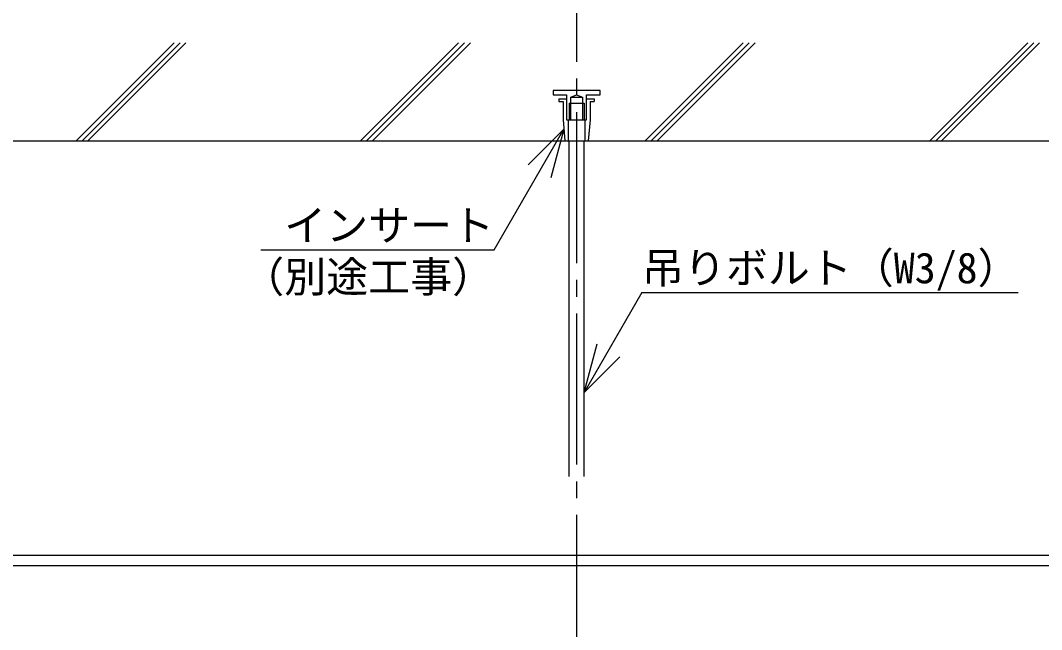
# Model space of a CAD drawing. Units: millimetres on the paper. Extents: x -204 to 206, y -141 to 144.
# Drawn here: x 63.2 to 124, y 60.3 to 96.6 of the extents above; entities that cross this region are included whole.
import ezdxf
from ezdxf.enums import TextEntityAlignment as Align

# ---------------------------------------------------------------- set-up
doc = ezdxf.new("R2010")
doc.units = ezdxf.units.MM
doc.linetypes.add('CHAIN2', pattern=[12, 9, -1, 1, -1])
for name, color, linetype in [('1-0_断面', 134, 'Continuous'), ('1-1_寸法', 134, 'Continuous'), ('1-2_文字', 134, 'Continuous')]:
    doc.layers.add(name, color=color, linetype=linetype)
doc.styles.add('ＭＳ ゴシック', font='')
doc.styles.get('ＭＳ ゴシック').set_extended_font_data('MS Gothic')

msp = doc.modelspace()

# ---------------------------------------------------------------- linework, layer by layer
at = {"layer": '1-0_断面', "color": 2, "linetype": 'CHAIN2'}
msp.add_line((96.345, 139.172), (96.345, 26.712), dxfattribs=at)
at = {"layer": '1-0_断面'}
for p, q in [((94.945, 92.466), (94.945, 92.216)), ((97.745, 92.466), (94.945, 92.466)), ((97.745, 92.216), (97.745, 92.466)), ((94.945, 92.216), (95.745, 92.216)), ((95.295, 91.966), (95.295, 91.816)), ((95.295, 91.966), (95.745, 91.966)), ((95.745, 92.216), (95.745, 90.716)), ((95.995, 92.066), (96.345, 92.216)), ((95.995, 90.716), (95.995, 92.066)), ((95.995, 92.066), (96.695, 92.066)), ((96.345, 92.216), (96.695, 92.066)), ((96.695, 92.066), (96.695, 90.716)), ((96.945, 92.216), (97.745, 92.216)), ((96.945, 90.716), (96.945, 92.216)), ((96.945, 91.966), (97.395, 91.966)), ((97.395, 91.966), (97.395, 91.816)), ((95.295, 91.816), (95.545, 91.816)), ((95.545, 91.816), (95.545, 90.716)), ((95.895, 91.716), (95.895, 90.716)), ((95.895, 91.716), (96.795, 91.716)), ((96.795, 91.716), (96.795, 90.716)), ((97.145, 91.816), (97.145, 90.716)), ((97.145, 91.816), (97.395, 91.816)), ((95.545, 90.716), (95.645, 89.466)), ((95.745, 90.716), (95.995, 90.716)), ((95.845, 90.716), (95.845, 89.466)), ((95.995, 90.716), (96.695, 90.716)), ((96.695, 90.716), (96.945, 90.716)), ((96.845, 90.716), (96.845, 89.466)), ((97.145, 90.716), (97.045, 89.466)), ((-3.876, 89.466), (192.554, 89.466)), ((95.645, 89.466), (97.045, 89.466)), ((95.895, 69.466), (95.895, 89.466)), ((96.795, 69.466), (96.795, 89.466))]:
    msp.add_line(p, q, dxfattribs=at)
at = {"layer": '1-1_寸法'}
for p, q in [((66.54, 89.466), (72.376, 95.303)), ((66.893, 89.466), (72.73, 95.303)), ((67.247, 89.466), (73.084, 95.303)), ((83.486, 89.466), (89.323, 95.303)), ((83.84, 89.466), (89.676, 95.303)), ((84.193, 89.466), (90.03, 95.303)), ((100.433, 89.466), (106.269, 95.303)), ((100.786, 89.466), (106.623, 95.303)), ((101.14, 89.466), (106.977, 95.303)), ((117.379, 89.466), (123.216, 95.303)), ((117.733, 89.466), (123.57, 95.303)), ((118.086, 89.466), (123.923, 95.303)), ((54.065, 64.766), (139.085, 64.766)), ((53.605, 64.166), (138.625, 64.166))]:
    msp.add_line(p, q, dxfattribs=at)
at = {"layer": '1-2_文字'}
for p, q in [((91.433, 82.967), (95.589, 90.165)), ((95.589, 90.165), (93.468, 88.044)), ((95.589, 90.165), (94.813, 87.268)), ((77.533, 82.967), (91.433, 82.967)), ((100.237, 80.427), (96.795, 74.466)), ((100.237, 80.427), (122.636, 80.427)), ((96.795, 74.466), (97.572, 77.364)), ((96.795, 74.466), (98.916, 76.587))]:
    msp.add_line(p, q, dxfattribs=at)

# ---------------------------------------------------------------- texts
at = {"layer": '1-2_文字', "style": 'ＭＳ ゴシック'}
for s, p in [('インサート', (78.933, 82.967)), ('吊りボルト（W3/8）', (100.237, 80.427)), ('（別途工事）', (76.433, 79.895))]:
    msp.add_text(s, height=1.833, dxfattribs=at).set_placement(p, align=Align.BOTTOM_LEFT)

doc.saveas('drawing.dxf')
